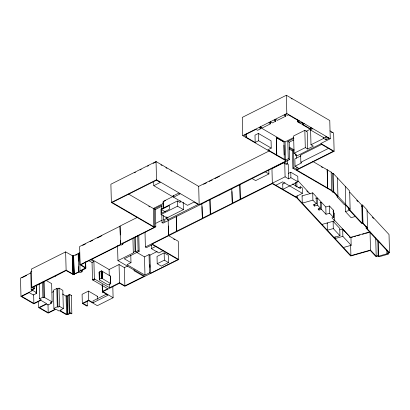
<?xml version="1.0" encoding="UTF-8"?>
<svg xmlns="http://www.w3.org/2000/svg" width="410" height="410" viewBox="0 0 410 410"><rect width="100%" height="100%" fill="white"/><g stroke="black" fill="none" stroke-linecap="round" stroke-linejoin="round"><path stroke-width="0.61" d="M110.746 283.664L102.264 278.513C101.347 278.154 98.882 278.964 99.461 279.922L107.912 284.822L108.676 284.806L110.746 283.664L110.531 276.181L102.075 271.215C101.162 270.856 98.661 271.671 99.271 272.63M82.061 269.903L82.113 271.758L80.811 271.005L85.372 268.704L85.854 267.812L80.867 264.768L120.489 244.862L121.027 245.175L122.815 244.278L122.785 243.038M377.805 241.07L366.135 228.216L366.089 226.361M80.047 270.995L79.566 252.76L78.161 253.467L78.638 271.702L85.336 268.022L80.104 264.757L79.627 246.523L120.099 226.192L120.33 234.991M110.403 276.545L110.556 276.227M88.852 260.652L92.05 262.513L92.501 279.835L107.784 288.732L102.766 291.254L102.392 291.766L108.004 295.22L93.039 302.739L88.709 300.217L82.333 303.42L82.092 294.303L88.468 291.1L97.498 296.353L97.58 299.397M31.836 271.194L30.75 271.738L31.227 289.972L33.948 288.609L31.811 287.364L31.334 269.129L65.641 251.894L72.898 256.03L78.315 253.554L78.51 261.098M31.811 287.364L66.118 270.128L73.031 274.152L74.031 274.182L78.792 271.789L78.658 266.761M155.349 209.546L155.805 226.873L154.734 226.248L154.283 208.926L155.349 209.546L161.991 206.127M155.805 226.873L122.124 243.873L122.815 244.278M329.922 130.846L333.648 133.019L334.124 151.254L320.81 143.505L330.25 138.764L329.773 120.525L286.349 95.253L242.264 117.403L242.74 135.638L286.165 160.91L199.173 204.61L156.512 179.78L111.366 202.463L110.89 184.228L156.036 161.545L198.696 186.376L269.662 150.726M134.393 172.81L135.531 172.241M140.076 169.955L141.214 169.386M147.467 166.245L148.604 165.671M153.15 163.385L155.995 161.96M242.74 135.638L286.826 113.488L330.25 138.764M260.791 126.787L260.837 128.673L257.608 130.298L256.004 129.365L244.355 135.218L246.492 136.463L246.425 133.947M270.482 121.98L270.533 123.805L262.282 127.951L260.683 127.018L259.238 127.741L260.837 128.673M275.669 119.315L275.72 121.201L272.317 122.908L270.713 121.975L268.929 122.872L270.533 123.805M285.703 114.334L285.749 116.158L277.421 120.345L275.817 119.412L274.116 120.268L275.72 121.201M246.492 136.463L245.641 136.889L255.179 142.439L258.582 140.732L271.251 148.107L271.061 140.809L258.392 133.44L254.989 135.146L255.179 142.439M153.673 181.425L153.786 185.684L160.289 182.414L156.471 180.195L112.135 202.468L153.955 226.812L154.888 226.34M297.322 119.218L297.388 121.734L298.921 120.965L288.389 114.836L287.369 115.348L285.765 114.416L284.151 115.225L285.749 116.158M299.684 120.97L298.152 121.739L300.33 123.01L301.862 122.241M301.996 122.621L302.042 124.445L303.574 123.671L301.821 122.651L300.289 123.42L297.388 121.734M284.453 159.305L276.627 154.924L276.335 137.514L284.002 141.978L284.294 159.382L285.555 160.12L288.266 158.757L289.639 159.557L289.188 142.229L287.815 141.429L288.266 158.757M304.338 123.682L302.805 124.45L309.565 128.381L311.093 127.612M173.666 196.17L163.467 201.295L163.646 208.285M310.606 129.924L310.995 144.771L313.358 146.15L307.664 149.009L307.208 131.687L304.84 130.313L293.616 135.951L294.072 153.273L296.44 154.652L295.502 155.118L295.472 153.883M165.737 200.439L163.011 201.807L163.195 208.726M173.512 195.365L173.558 197.189L180.062 193.925L178.678 193.12L172.179 196.385L153.786 185.684M271.251 148.107L267.848 149.814L276.627 154.924M284.002 141.978L276.171 137.596M260.473 127.561L285.078 141.88L293.621 137.591M306.147 131.297L310.703 129.006M128.653 194.125L153.325 208.485L163.549 203.35M310.283 128.023L310.334 129.878L312.425 128.827L311.052 128.028L309.524 128.796L302.042 124.445M287.815 141.429L293.934 138.354M120.478 240.655L120.576 244.427L119.945 226.1L137.683 217.192M154.283 208.926L161.566 205.266L161.678 209.602M203.601 184.3L206.455 182.87M209.305 181.435L212.16 180.005M215.009 178.57L219.57 176.279M82.656 245.395L85.485 243.97M90.01 241.695L92.844 240.275M97.37 238L101.9 235.724M289.188 142.229L293.642 139.994M30.755 272.978L20.5 278.129L20.977 296.363L33.835 303.846L40.846 300.325L46.612 303.682L38.75 307.628L38.581 301.34M21.797 277.867L26.609 275.453M180.098 200.664L180.149 202.571L177.402 200.972L160.966 209.228L161.104 214.466L166.962 217.874L183.393 209.618L183.198 202.232M161.381 209.546L169.397 205.523L169.494 209.233L161.478 213.261L161.381 209.546L165.368 211.867M75.553 255.333L77.085 254.564M161.104 214.466L177.535 206.209L183.393 209.618M289.147 149.025L292.417 150.926L293.437 150.414L293.893 167.736L296.968 169.53L333.361 151.244L320.769 143.915L296.876 155.918L295.502 155.118M294.072 153.273L305.296 147.636L307.664 149.009M310.995 144.771L323.664 138.406L326.027 139.784L328.835 138.375L326.135 136.802L324.038 137.857L310.334 129.878M155.877 223.255L162.16 220.098M163.375 215.639L163.493 220.042L166.214 218.673L167.885 219.647L198.143 204.446L194.043 202.063L187.539 205.328L173.558 197.189M328.051 137.919L328.456 137.719M42.071 282.849L32.575 287.374L34.712 288.614L34.645 286.103M55.422 276.145L66.077 270.544L73.39 274.567L79.089 272.03L80.242 272.701L82.113 271.758M154.734 226.248L153.801 226.72L153.325 208.485M161.806 214.548L162.017 222.594L165.158 221.016L163.493 220.042M120.422 244.339L154.18 227.381L111.366 202.463M80.104 264.757L120.576 244.427M206.297 201.674L163.011 223.168L162.017 222.594M219.642 194.965L283.356 162.714L286.334 164.446L287.354 163.933L287.256 160.218M289.639 159.557L284.376 162.201L287.354 163.933M284.161 162.509L271.948 168.638L272.332 183.229L297.188 197.676L350.909 255.625L370.507 250.069L376.195 256.204L378.204 255.635L378.681 256.153L387.404 253.677L386.927 253.165L386.845 250.069M34.712 288.614L31.99 289.983L36.418 292.561L36.218 285.011M322.081 144.223L300.653 154.99L300.843 162.283L301.76 162.816L295.041 166.193L294.851 158.901L301.007 155.805M20.977 296.363L32.369 290.639L31.227 289.972M92.05 262.513L93.921 261.575L94.372 278.897L109.578 287.748L119.53 282.751L124.871 285.857L144.428 276.032L117.947 260.622L117.552 245.528M268.811 170.135L268.909 173.942L255.645 180.605L251.981 178.473M36.418 292.561L35.737 292.899L36.577 293.391L36.362 285.216M36.577 293.391L33.343 295.01L29.223 292.612L21.74 296.374L33.876 303.436L41.19 299.761L39.585 298.829L39.191 283.735M300.843 162.283L328.477 148.405M292.417 150.926L292.873 168.249L293.893 167.736M38.75 307.628L48.17 313.112L55.95 309.207L58.963 310.959L59.522 310.683L66.502 314.747L67.266 314.362L67.722 314.629L70.443 313.26L71.437 313.84L71.842 313.635L71.361 295.4L69.398 294.257L68.716 294.6L69.198 312.835L69.808 313.189L67.768 314.214L67.307 313.947L66.543 314.332L60.285 310.693L61.136 310.262L60.598 309.955L63.319 308.587L62.843 290.352L59.03 288.127L57.497 288.896L56.811 288.496L53.408 290.208L53.889 308.443L55.186 309.196L48.211 312.702L39.514 307.638L46.571 304.092L48.098 304.978L51.24 303.4L51.209 302.144M288.461 173.389L290.757 172.236L297.778 176.32L297.921 181.794L282.864 189.358L282.721 183.885L284.991 182.747M52.024 292.309L53.633 291.5M39.585 298.829L42.901 297.163L43.972 297.783L44.567 297.486L52.121 301.883L51.645 283.648L46.248 280.507M334.124 151.254L296.712 170.047L331.644 190.348L333.104 191.926L333.786 191.731L350.135 209.233L349.356 209.454L362.281 223.394L362.958 223.204L367.539 228.144L366.863 228.339L389.5 252.76L387.358 253.365L388.126 254.195L379.112 256.752L378.312 255.886L375.914 256.568L370.261 250.469L350.658 256.019L296.768 197.886L272.291 183.639L152.11 244.017L178.745 259.52L178.263 241.28L168.479 235.586M132.922 238.082L133.296 252.314L135.08 251.417L135.787 251.827L138.114 250.653L139.185 251.274L138.764 235.191M117.947 260.622L133.845 252.632L133.296 252.314M168.156 220.36L168.546 235.212L202.361 218.381L201.828 203.447M202.217 218.294L232.291 203.345L231.758 188.41M232.147 203.257L285.093 176.818L288.604 178.857L290.9 177.704L297.921 181.794M145.002 232.147L145.391 246.999L168.689 235.294L168.448 226.012M139.185 251.274L124.266 258.772L130.985 262.677L130.795 255.384M275.843 185.274L282.654 181.85L302.421 193.351L302.278 187.882L300.412 186.796L298.337 187.841M91.399 259.207L109.101 269.513L119.049 264.511L124.394 267.622L127.746 265.936M151.269 244.826L151.367 248.634L155.621 246.497M92.501 279.835L94.372 278.897M92.983 280.117L94.848 279.174M52.121 301.883L50.251 302.821L51.24 303.4M130.985 262.677L127.038 264.66L144.971 275.1L149.512 272.819L150.429 273.352L177.981 259.51L152.412 244.632L146.462 247.619L145.391 246.999M62.412 293.975L66.066 296.097L66.83 295.712L67.286 295.979L69.326 294.954M136.822 252.401L144.494 256.865L149.035 254.579L149.952 255.112L157.261 251.443M70.961 295.605L71.361 295.4M163.021 250.802L158.767 252.939L151.367 248.634M164.154 252.857L157.015 256.445L157.204 263.738L161.325 266.136L168.469 262.549L168.279 255.256L164.154 252.857L164.349 260.15L168.469 262.549M53.889 308.443L57.287 306.736L57.974 307.136L59.506 306.367L63.319 308.587M134.101 269.565L134.131 270.779L134.813 270.436M157.204 263.738L164.349 260.15M295.61 196.774L302.421 193.351M97.098 296.558L97.498 296.353M143.054 275.233L142.373 275.576L134.131 270.779M69.198 312.835L69.874 312.492L71.842 313.635M106.292 294.231L92.988 300.914L93.039 302.739M178.745 259.52L124.83 286.272L119.561 283.207L102.961 291.607L113.104 297.752L112.811 286.436M87.161 300.925L87.294 305.875L86.889 306.075L82.333 303.42M113.104 297.752L97.334 305.675L88.668 300.632L83.097 303.431L87.294 305.875M320.046 202.407L321.245 202.048L325.817 206.978L326.006 214.271L329.66 213.267L333.479 217.382L331.936 217.818L334.719 220.821L321.988 224.429M315.823 198.317L317.376 197.876L320.312 201.043L320.507 208.336L318.078 209.028L319.031 210.058L321.44 209.346L326.006 214.271M312.804 161.453L331.167 172.113L332.628 173.691L333.309 173.497L349.653 190.998L350.135 209.233M316.325 203.832L312.907 200.141L302.267 203.155L302.078 195.862L312.717 192.849L316.136 196.539L316.325 203.832L313.219 204.713L314.46 206.051L317.571 205.169L320.507 208.336M337.107 195.098L337.153 196.954L337.835 196.759L333.54 192.126L332.858 192.321L331.193 190.522L292.873 168.249M333.479 217.382L333.284 210.084L333.391 217.402M349.74 192.147L361.799 205.159L362.481 204.969L367.063 209.91L367.539 228.144M348.582 207.48L348.633 209.336L349.407 209.115L345.112 204.482L344.333 204.703L337.153 196.954M361.389 206.261L362.358 205.984L362.814 223.312L367.109 227.945L366.135 228.216M345.23 204.267L345.42 211.56L349.597 210.376M334.027 237.416L339.946 235.74L333.299 228.57L327.38 230.246L327.19 222.953L327.426 223.209M339.675 229.897L342.668 229.052L350.97 238.01L351.165 245.303L343.38 247.507M362.814 223.312L361.84 223.583L348.633 209.336M351.165 245.303L342.857 236.344L335.078 238.548L335.026 236.724M370.03 231.834L350.427 237.39L334.401 220.098M350.796 237.61L352.631 237.093M353.856 236.744L355.695 236.221M356.92 235.878L359.98 235.007M362.435 234.315L364.27 233.792M365.494 233.444L368.559 232.578M386.927 253.165L388.777 252.642L377.871 240.875M325.817 206.978L329.471 205.969L333.284 210.084M355.291 216.521L351.068 217.654L345.42 211.56M291.069 98.436L292.125 99.051M331.244 132.056L332.336 132.691M289.373 147.149L294.303 150.019M289.081 147.877L293.437 150.414M321.378 166.885L322.48 167.526M295.041 166.193L299.008 168.5M287.22 163.687L288.225 164.272L288.604 178.857M292.55 184.018L300.458 188.62L300.412 186.796M265.244 171.81L268.909 173.942M282.721 183.885L283.084 184.095M219.586 194.75L219.816 194.883L205.897 201.628M160.93 164.83L162.027 165.471M165.865 167.7L166.962 168.341M170.796 170.575L171.892 171.211M148.763 206.266L149.86 206.906M173.691 239.056L174.783 239.691M90.723 259.709L93.921 261.575M55.365 275.925L55.591 276.058L41.671 282.803M366.817 210.571L389.023 234.525L389.5 252.76M356.69 200.311L357.991 201.71M372.28 217.126L373.577 218.525M332.94 211.811L334.529 213.528L334.719 220.821M298.008 180.846L310.139 193.93M306.721 190.901L308.028 192.31M343.226 230.287L344.098 231.219M349.315 236.847L350.181 237.785M302.078 195.862L302.313 196.118M388.096 252.939L388.126 254.195M378.292 241.3L378.681 256.153M378.23 252.744L378.281 254.63M377.8 240.168L378.204 255.635M375.714 237.969L376.195 256.204M370.045 232.465L370.507 250.069M362.481 204.969L362.958 223.204M361.799 205.159L362.281 223.394M350.642 245.564L350.909 255.625M345.266 186.263L345.743 204.498M342.668 229.052L342.857 236.344M339.946 235.74L339.757 228.447L333.11 221.272L333.299 228.57M337.461 177.976L337.937 196.211M333.309 173.497L333.786 191.731M332.628 173.691L333.104 191.926M331.167 172.113L331.644 190.348M329.471 205.969L329.66 213.267M327.221 169.817L327.698 188.052L327.159 169.812M325.945 136.694L326.027 139.784M323.628 137.171L323.664 138.406M321.245 202.048L321.44 209.346M318.985 208.234L319.031 210.058M317.376 197.876L317.571 205.169M314.414 204.226L314.46 206.051M312.717 192.849L312.907 200.141M304.84 130.313L305.296 147.636M296.589 155.067L296.671 158.209M296.901 167.013L296.968 169.53M296.773 181.958L296.907 186.986M297.137 195.79L297.188 197.676M295.246 182.363L295.333 186.196M290.757 172.236L290.9 177.704M286.349 95.253L286.826 113.488M285.078 141.88L285.555 160.12M284.73 162.862L285.093 176.818M283.92 145.155L284.181 155.052M276.335 137.514L276.786 154.842M258.392 133.44L258.582 140.732M239.932 184.459L240.321 199.311M239.804 184.997L240.178 199.224M231.983 191.588L232.26 202.104M210.007 199.496L210.397 214.343M209.864 199.409L210.253 214.261M202.053 206.625L202.33 217.141M198.696 186.376L199.173 204.61M177.402 200.972L177.535 206.209M176.382 216.388L176.766 231.235M176.233 216.306L176.623 231.153M167.818 217.131L167.885 219.647M166.163 216.787L166.214 218.673M156.036 161.545L156.512 179.78M149.952 255.112L150.429 273.352M149.85 264.783L149.916 267.294M149.035 254.579L149.512 272.819M144.494 256.865L144.971 275.1M137.729 235.806L138.114 250.653M135.387 236.734L135.787 251.827M134.711 237.185L135.08 251.417M124.394 267.622L124.871 285.857M119.049 264.511L119.53 282.751M110.449 276.094L110.695 283.756M110.392 276.058L110.592 283.838M110.5 282.659L110.531 283.874M109.101 269.513L109.265 275.802M109.48 283.976L109.578 287.748M102.618 285.591L102.766 291.254M102.5 285.022L102.679 292.125M102.075 271.215L102.264 278.513M102.408 285.088L102.587 292.063M102.013 271.184L102.203 278.477M102.336 285.16L102.515 291.992M101.859 271.133L102.131 278.452M102.233 284.924L102.454 291.92M101.777 271.118L101.967 278.41M102.213 284.847L102.392 291.766M101.69 271.107L101.88 278.4M101.603 271.102L101.793 278.4M101.511 271.107L101.706 278.4M101.424 271.112L101.613 278.41M101.337 271.128L101.526 278.426M101.255 271.148L101.367 278.472M101.106 271.205L101.296 278.503M99.322 272.107L99.512 279.4M99.261 272.143L99.451 279.435M99.205 272.178L99.404 279.886M99.128 272.271L99.322 279.799M88.468 291.1L88.709 300.217M85.659 261.944L85.828 268.232M85.603 261.949L85.772 268.335M85.531 262.149L85.695 268.437M85.49 264.127L85.603 268.529M85.029 267.197L85.06 268.453M84.937 267.258L84.967 268.514M84.824 267.32L84.86 268.576M73.656 255.891L74.133 274.131M73.554 255.948L74.031 274.182M73.472 255.978L73.949 274.213M73.385 256.004L73.861 274.244M73.287 256.024L73.769 274.259M73.19 256.035L73.672 274.275M73.093 256.04L73.569 274.28M72.995 256.04L73.472 274.275M72.898 256.03L73.375 274.264M72.806 256.014L73.282 274.249M72.719 255.989L73.195 274.223M72.637 255.958L73.113 274.193M72.555 255.917L73.031 274.152M69.398 294.257L69.874 312.492M67.286 295.979L67.768 314.214M65.641 251.894L66.118 270.128M66.83 295.712L67.307 313.947M66.066 296.097L66.543 314.332M59.03 288.127L59.506 306.367M57.497 288.896L57.974 307.136M56.811 288.496L57.287 306.736M47.996 304.527L48.211 312.702M44.152 281.767L44.567 297.486M43.557 282.065L43.972 297.783M42.507 282.07L42.901 297.163M33.646 294.631L33.876 303.436"/></g></svg>
